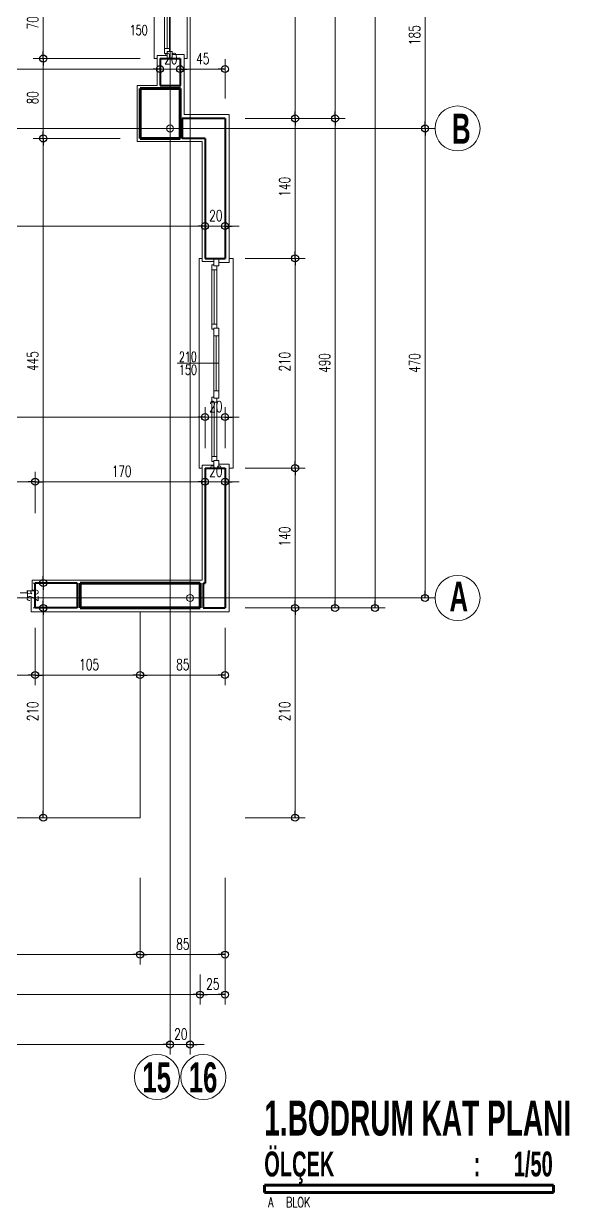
# Model space of a CAD drawing. Header units: millimetres. Extents: x 2016.56 to 2021.8, y 13721.83 to 13722.48.
# Drawn here: x 2017.5196 to 2017.6288, y 13721.9198 to 13722.1568 of the extents above; entities that cross this region are included whole.
import ezdxf

# ---------------------------------------------------------------- set-up
doc = ezdxf.new("R2010")
doc.units = ezdxf.units.MM
doc.linetypes.add('ACAD_ISO04W100', pattern=[30, 24, -3, 0, -3])
doc.layers.get('0').update_dxf_attribs({"lineweight": 20})
for name, color, linetype, lineweight in [('aks', 1, 'Continuous', 9), ('AKS  NO', 5, 'Continuous', 60), ('DH', 7, 'Continuous', 20), ('DIMH', 7, 'Continuous', 20), ('DIMV', 7, 'Continuous', 20), ('DUVAR', 4, 'Continuous', 40), ('DV', 7, 'Continuous', 20), ('kolon', 5, 'Continuous', 60), ('PENCERE', 3, 'Continuous', 13), ('SIVA', 7, 'Continuous', 20), ('TEXT', 7, 'Continuous', 20)]:
    doc.layers.add(name, color=color, linetype=linetype, lineweight=lineweight)
doc.styles.get("Standard").update_dxf_attribs({"font": 'txt.shx', "width": 0.7, "height": 11})
doc.styles.add('style1', font='swisscbo.ttf', dxfattribs={"width": 0.75, "height": 11})

msp = doc.modelspace()

# ---------------------------------------------------------------- linework, layer by layer
at = {"color": 0, "lineweight": -2}
for p, q in [((2017.52351, 13722.14979), (2017.52351, 13722.15119)), ((2017.52351, 13722.14979), (2017.52351, 13722.14839)), ((2017.5469, 13722.14768), (2017.5455, 13722.14768)), ((2017.5469, 13722.14768), (2017.5455, 13722.14768)), ((2017.5509, 13722.14768), (2017.5523, 13722.14768)), ((2017.5509, 13722.14768), (2017.5523, 13722.14768)), ((2017.5599, 13722.14768), (2017.5585, 13722.14768)), ((2017.57392, 13722.13779), (2017.57392, 13722.13919)), ((2017.58192, 13722.13779), (2017.58192, 13722.13919)), ((2017.57392, 13722.13779), (2017.57392, 13722.13639)), ((2017.58192, 13722.13779), (2017.58192, 13722.13639)), ((2017.59992, 13722.13579), (2017.59992, 13722.13719)), ((2017.52351, 13722.13379), (2017.52351, 13722.13519)), ((2017.52351, 13722.13379), (2017.52351, 13722.13239)), ((2017.59992, 13722.13579), (2017.59992, 13722.13439)), ((2017.5559, 13722.11625), (2017.5545, 13722.11625)), ((2017.5559, 13722.11625), (2017.5545, 13722.11625)), ((2017.5599, 13722.11625), (2017.5613, 13722.11625)), ((2017.57392, 13722.10979), (2017.57392, 13722.11119)), ((2017.57392, 13722.10979), (2017.57392, 13722.10839)), ((2017.5559, 13722.07801), (2017.5545, 13722.07801)), ((2017.5559, 13722.07801), (2017.5545, 13722.07801)), ((2017.5599, 13722.07801), (2017.5613, 13722.07801)), ((2017.57392, 13722.06779), (2017.57392, 13722.06919)), ((2017.57392, 13722.06779), (2017.57392, 13722.06639)), ((2017.5219, 13722.06506), (2017.5205, 13722.06506)), ((2017.5219, 13722.06506), (2017.5233, 13722.06506)), ((2017.5559, 13722.06506), (2017.5545, 13722.06506)), ((2017.5559, 13722.06506), (2017.5545, 13722.06506)), ((2017.5599, 13722.06506), (2017.5613, 13722.06506)), ((2017.52351, 13722.04479), (2017.52351, 13722.04619)), ((2017.52351, 13722.04479), (2017.52351, 13722.04339)), ((2017.59992, 13722.04179), (2017.59992, 13722.04319)), ((2017.52351, 13722.03979), (2017.52351, 13722.04119)), ((2017.52351, 13722.03979), (2017.52351, 13722.03839)), ((2017.57392, 13722.03979), (2017.57392, 13722.04119)), ((2017.57392, 13722.03979), (2017.57392, 13722.03839)), ((2017.58192, 13722.03979), (2017.58192, 13722.04119)), ((2017.58992, 13722.03979), (2017.58992, 13722.04119)), ((2017.5219, 13722.02636), (2017.5205, 13722.02636)), ((2017.5219, 13722.02636), (2017.5233, 13722.02636)), ((2017.5429, 13722.02636), (2017.5415, 13722.02636)), ((2017.5429, 13722.02636), (2017.5443, 13722.02636)), ((2017.5599, 13722.02636), (2017.5585, 13722.02636)), ((2017.52351, 13721.99779), (2017.52351, 13721.99919)), ((2017.57392, 13721.99779), (2017.57392, 13721.99919)), ((2017.5429, 13721.97039), (2017.5415, 13721.97039)), ((2017.5429, 13721.97039), (2017.5443, 13721.97039)), ((2017.5599, 13721.97039), (2017.5585, 13721.97039)), ((2017.5549, 13721.96239), (2017.5535, 13721.96239)), ((2017.5549, 13721.96239), (2017.5563, 13721.96239)), ((2017.5599, 13721.96239), (2017.5585, 13721.96239)), ((2017.5489, 13721.95239), (2017.5475, 13721.95239)), ((2017.5489, 13721.95239), (2017.5475, 13721.95239)), ((2017.5529, 13721.95239), (2017.5543, 13721.95239))]:
    msp.add_line(p, q, dxfattribs=at)
for p, q in [((2017.5547, 13722.10979), (2017.5553, 13722.10979)), ((2017.5547, 13722.10979), (2017.5547, 13722.06779)), ((2017.5547, 13722.10979), (2017.5553, 13722.10979)), ((2017.5547, 13722.10979), (2017.5547, 13722.06779)), ((2017.5615, 13722.10979), (2017.5607, 13722.10979)), ((2017.5615, 13722.10979), (2017.5607, 13722.10979)), ((2017.5615, 13722.10979), (2017.5615, 13722.06779)), ((2017.5615, 13722.10979), (2017.5615, 13722.06779)), ((2017.5547, 13722.06779), (2017.5553, 13722.06779)), ((2017.5547, 13722.06779), (2017.5553, 13722.06779)), ((2017.5615, 13722.06779), (2017.5607, 13722.06779)), ((2017.5615, 13722.06779), (2017.5607, 13722.06779)), ((2017.5429, 13722.03899), (2017.5429, 13721.99779)), ((2017.5429, 13722.03899), (2017.5429, 13721.99779)), ((2017.5429, 13721.99779), (2017.4629, 13721.99779)), ((2017.5429, 13721.99779), (2017.4629, 13721.99779))]:
    msp.add_line(p, q)
for centre in [(2017.52351, 13722.14979), (2017.52351, 13722.14979), (2017.5469, 13722.14768), (2017.5469, 13722.14768), (2017.5509, 13722.14768), (2017.5509, 13722.14768), (2017.5599, 13722.14768), (2017.57392, 13722.13779), (2017.57392, 13722.13779), (2017.58192, 13722.13779), (2017.58192, 13722.13779), (2017.59992, 13722.13579), (2017.59992, 13722.13579), (2017.52351, 13722.13379), (2017.52351, 13722.13379), (2017.5559, 13722.11625), (2017.5559, 13722.11625), (2017.5599, 13722.11625), (2017.57392, 13722.10979), (2017.57392, 13722.10979), (2017.5559, 13722.07801), (2017.5559, 13722.07801), (2017.5599, 13722.07801), (2017.57392, 13722.06779), (2017.57392, 13722.06779), (2017.5219, 13722.06506), (2017.5219, 13722.06506), (2017.5559, 13722.06506), (2017.5559, 13722.06506), (2017.5599, 13722.06506), (2017.52351, 13722.04479), (2017.52351, 13722.04479), (2017.59992, 13722.04179), (2017.52351, 13722.03979), (2017.52351, 13722.03979), (2017.57392, 13722.03979), (2017.57392, 13722.03979), (2017.58192, 13722.03979), (2017.58992, 13722.03979), (2017.5219, 13722.02636), (2017.5219, 13722.02636), (2017.5429, 13722.02636), (2017.5429, 13722.02636), (2017.5599, 13722.02636), (2017.52351, 13721.99779), (2017.57392, 13721.99779), (2017.5429, 13721.97039), (2017.5429, 13721.97039), (2017.5599, 13721.97039), (2017.5549, 13721.96239), (2017.5549, 13721.96239), (2017.5599, 13721.96239), (2017.5489, 13721.95239), (2017.5489, 13721.95239), (2017.5529, 13721.95239)]:
    msp.add_circle(centre, 0.0007, dxfattribs=at)
for centre in [(2017.60642, 13722.13579), (2017.60642, 13722.13579), (2017.60642, 13722.04179), (2017.60642, 13722.04179), (2017.54627, 13721.94589), (2017.54627, 13721.94589), (2017.55555, 13721.94589), (2017.55555, 13721.94589)]:
    msp.add_circle(centre, 0.0045)
at = {"layer": 'aks', "linetype": 'ACAD_ISO04W100', "ltscale": 2}
for p, q in [((2017.5489, 13722.40645), (2017.5489, 13721.95239)), ((2017.5489, 13722.40645), (2017.5489, 13721.95239)), ((2017.5529, 13722.40645), (2017.5529, 13721.95239)), ((2017.5529, 13722.40645), (2017.5529, 13721.95239)), ((2017.13588, 13722.13579), (2017.59992, 13722.13579)), ((2017.13588, 13722.04179), (2017.59992, 13722.04179))]:
    msp.add_line(p, q, dxfattribs=at)
at = {"layer": 'aks'}
for centre in [(2017.5489, 13722.13579), (2017.5489, 13722.13579), (2017.5529, 13722.04179), (2017.5529, 13722.04179)]:
    msp.add_circle(centre, 0.0007, dxfattribs=at)
at = {"layer": 'AKS  NO'}
for p, q in [((2017.56776, 13721.92422), (2017.62559, 13721.92422)), ((2017.56776, 13721.92275), (2017.56776, 13721.92422)), ((2017.62559, 13721.92422), (2017.62559, 13721.92275)), ((2017.62559, 13721.92275), (2017.56776, 13721.92275))]:
    msp.add_line(p, q, dxfattribs=at)
at = {"layer": 'DH', "lineweight": 20}
for p, q in [((2017.5469, 13722.14839), (2017.5469, 13722.14968)), ((2017.5469, 13722.14839), (2017.5469, 13722.14968)), ((2017.5509, 13722.14179), (2017.5509, 13722.14968)), ((2017.5509, 13722.14179), (2017.5509, 13722.14968)), ((2017.5599, 13722.14179), (2017.5599, 13722.14968)), ((2017.5559, 13722.11821), (2017.5559, 13722.11425)), ((2017.5559, 13722.11821), (2017.5559, 13722.11425)), ((2017.5599, 13722.11821), (2017.5599, 13722.11425)), ((2017.5559, 13722.07179), (2017.5559, 13722.08001)), ((2017.5559, 13722.07179), (2017.5559, 13722.08001)), ((2017.5599, 13722.07179), (2017.5599, 13722.08001)), ((2017.5219, 13722.05879), (2017.5219, 13722.06706)), ((2017.5219, 13722.05879), (2017.5219, 13722.06706)), ((2017.5559, 13722.06194), (2017.5559, 13722.06706)), ((2017.5559, 13722.06194), (2017.5559, 13722.06706)), ((2017.5599, 13722.06194), (2017.5599, 13722.06706)), ((2017.5219, 13722.03579), (2017.5219, 13722.02436)), ((2017.5219, 13722.03579), (2017.5219, 13722.02436)), ((2017.5599, 13722.03579), (2017.5599, 13722.02436)), ((2017.5429, 13722.02735), (2017.5429, 13722.02436)), ((2017.5429, 13722.02735), (2017.5429, 13722.02436)), ((2017.5549, 13721.96639), (2017.5549, 13721.96039))]:
    msp.add_line(p, q, dxfattribs=at)
at = {"layer": 'DH'}
for p, q in [((2017.5455, 13722.14768), (2017.4803, 13722.14768)), ((2017.5455, 13722.14768), (2017.5441, 13722.14768)), ((2017.5509, 13722.14768), (2017.5469, 13722.14768)), ((2017.5585, 13722.14768), (2017.5523, 13722.14768)), ((2017.5523, 13722.14768), (2017.5537, 13722.14768)), ((2017.5545, 13722.11625), (2017.4703, 13722.11625)), ((2017.5545, 13722.11625), (2017.5531, 13722.11625)), ((2017.5599, 13722.11625), (2017.5559, 13722.11625)), ((2017.5613, 13722.11625), (2017.5627, 13722.11625)), ((2017.5545, 13722.07801), (2017.4703, 13722.07801)), ((2017.5545, 13722.07801), (2017.5531, 13722.07801)), ((2017.5599, 13722.07801), (2017.5559, 13722.07801)), ((2017.5613, 13722.07801), (2017.5627, 13722.07801)), ((2017.5205, 13722.06506), (2017.4753, 13722.06506)), ((2017.5545, 13722.06506), (2017.5233, 13722.06506)), ((2017.5545, 13722.06506), (2017.5531, 13722.06506)), ((2017.5599, 13722.06506), (2017.5559, 13722.06506)), ((2017.5613, 13722.06506), (2017.5627, 13722.06506)), ((2017.5205, 13722.02636), (2017.4753, 13722.02636)), ((2017.5415, 13722.02636), (2017.5233, 13722.02636)), ((2017.5585, 13722.02636), (2017.5443, 13722.02636)), ((2017.1823, 13721.96239), (2017.5535, 13721.96239))]:
    msp.add_line(p, q, dxfattribs=at)
at = {"layer": 'DIMH', "lineweight": 20}
for p, q in [((2017.5429, 13721.98579), (2017.5429, 13721.96839)), ((2017.5429, 13721.98579), (2017.5429, 13721.96839)), ((2017.5599, 13721.98579), (2017.5599, 13721.96839)), ((2017.5599, 13721.97309), (2017.5599, 13721.96039)), ((2017.5549, 13721.96639), (2017.5549, 13721.96039)), ((2017.5489, 13721.9539), (2017.5489, 13721.95039)), ((2017.5489, 13721.9539), (2017.5489, 13721.95039)), ((2017.5529, 13721.95478), (2017.5529, 13721.95039))]:
    msp.add_line(p, q, dxfattribs=at)
at = {"layer": 'DIMH'}
for p, q in [((2017.4643, 13721.97039), (2017.5415, 13721.97039)), ((2017.5443, 13721.97039), (2017.5585, 13721.97039)), ((2017.5585, 13721.96239), (2017.5563, 13721.96239)), ((2017.4803, 13721.95239), (2017.5475, 13721.95239)), ((2017.5475, 13721.95239), (2017.5461, 13721.95239)), ((2017.5489, 13721.95239), (2017.5529, 13721.95239)), ((2017.5543, 13721.95239), (2017.5557, 13721.95239))]:
    msp.add_line(p, q, dxfattribs=at)
at = {"layer": 'DIMV'}
for p, q in [((2017.58992, 13722.33639), (2017.58992, 13722.04119)), ((2017.57392, 13722.18339), (2017.57392, 13722.13919)), ((2017.58192, 13722.18339), (2017.58192, 13722.13919)), ((2017.59992, 13722.17139), (2017.59992, 13722.13719)), ((2017.57392, 13722.13639), (2017.57392, 13722.11119)), ((2017.58192, 13722.13639), (2017.58192, 13722.04119)), ((2017.59992, 13722.13439), (2017.59992, 13722.04319)), ((2017.57392, 13722.10839), (2017.57392, 13722.06919)), ((2017.57392, 13722.06639), (2017.57392, 13722.04119)), ((2017.57392, 13722.03839), (2017.57392, 13721.99919))]:
    msp.add_line(p, q, dxfattribs=at)
at = {"layer": 'DIMV', "lineweight": 20}
for p, q in [((2017.5639, 13722.13779), (2017.57592, 13722.13779)), ((2017.5639, 13722.13779), (2017.57592, 13722.13779)), ((2017.5719, 13722.13779), (2017.58392, 13722.13779)), ((2017.5719, 13722.13779), (2017.58392, 13722.13779)), ((2017.5986, 13722.13579), (2017.60192, 13722.13579)), ((2017.5986, 13722.13579), (2017.60192, 13722.13579)), ((2017.5639, 13722.10979), (2017.57592, 13722.10979)), ((2017.5639, 13722.10979), (2017.57592, 13722.10979)), ((2017.5639, 13722.06779), (2017.57592, 13722.06779)), ((2017.5639, 13722.06779), (2017.57592, 13722.06779)), ((2017.59896, 13722.04179), (2017.60192, 13722.04179)), ((2017.5639, 13722.03979), (2017.57592, 13722.03979)), ((2017.5639, 13722.03979), (2017.57592, 13722.03979)), ((2017.57079, 13722.03979), (2017.59192, 13722.03979)), ((2017.5719, 13722.03979), (2017.58392, 13722.03979)), ((2017.5639, 13721.99779), (2017.57592, 13721.99779))]:
    msp.add_line(p, q, dxfattribs=at)
at = {"layer": 'DUVAR'}
for p, q in [((2017.5469, 13722.14979), (2017.5469, 13722.14439)), ((2017.5469, 13722.14979), (2017.5509, 13722.14979)), ((2017.5469, 13722.14979), (2017.5469, 13722.14439)), ((2017.5469, 13722.14979), (2017.5509, 13722.14979)), ((2017.5509, 13722.14979), (2017.5509, 13722.14439)), ((2017.5469, 13722.14439), (2017.5509, 13722.14439)), ((2017.5469, 13722.14439), (2017.5509, 13722.14439)), ((2017.5599, 13722.13779), (2017.5513, 13722.13779)), ((2017.5513, 13722.13779), (2017.5513, 13722.13379)), ((2017.5599, 13722.13779), (2017.5513, 13722.13779)), ((2017.5599, 13722.13779), (2017.5599, 13722.10979)), ((2017.5599, 13722.13779), (2017.5599, 13722.10979)), ((2017.5559, 13722.13379), (2017.5513, 13722.13379)), ((2017.5559, 13722.13379), (2017.5513, 13722.13379)), ((2017.5559, 13722.13379), (2017.5559, 13722.10979)), ((2017.5559, 13722.13379), (2017.5559, 13722.10979)), ((2017.5559, 13722.10979), (2017.5599, 13722.10979)), ((2017.5559, 13722.10979), (2017.5599, 13722.10979)), ((2017.5559, 13722.06779), (2017.5599, 13722.06779)), ((2017.5559, 13722.06779), (2017.5559, 13722.04479)), ((2017.5559, 13722.06779), (2017.5599, 13722.06779)), ((2017.5559, 13722.06779), (2017.5559, 13722.04479)), ((2017.5599, 13722.06779), (2017.5599, 13722.06179)), ((2017.5599, 13722.06779), (2017.5599, 13722.06179)), ((2017.5599, 13722.06179), (2017.5599, 13722.03979)), ((2017.5599, 13722.06179), (2017.5599, 13722.03979)), ((2017.5219, 13722.03979), (2017.5219, 13722.04479)), ((2017.5303, 13722.04479), (2017.5219, 13722.04479)), ((2017.5219, 13722.03979), (2017.5219, 13722.04479)), ((2017.5303, 13722.04479), (2017.5219, 13722.04479)), ((2017.5303, 13722.04479), (2017.5303, 13722.03979)), ((2017.5303, 13722.04479), (2017.5303, 13722.03979)), ((2017.5555, 13722.04479), (2017.5555, 13722.03979)), ((2017.5555, 13722.04479), (2017.5559, 13722.04479)), ((2017.5555, 13722.04479), (2017.5559, 13722.04479)), ((2017.5555, 13722.04479), (2017.5555, 13722.03979)), ((2017.5303, 13722.03979), (2017.5219, 13722.03979)), ((2017.5303, 13722.03979), (2017.5219, 13722.03979)), ((2017.5555, 13722.03979), (2017.5599, 13722.03979)), ((2017.5555, 13722.03979), (2017.5599, 13722.03979))]:
    msp.add_line(p, q, dxfattribs=at)
at = {"layer": 'DV'}
for p, q in [((2017.52351, 13722.16239), (2017.52351, 13722.15119)), ((2017.52351, 13722.14839), (2017.52351, 13722.13519)), ((2017.52351, 13722.13239), (2017.52351, 13722.04619)), ((2017.52351, 13722.04339), (2017.52351, 13722.04119)), ((2017.52351, 13722.03839), (2017.52351, 13721.99919))]:
    msp.add_line(p, q, dxfattribs=at)
at = {"layer": 'DV', "lineweight": 20}
for p, q in [((2017.5429, 13722.14979), (2017.52151, 13722.14979)), ((2017.5429, 13722.14979), (2017.52151, 13722.14979)), ((2017.5389, 13722.13379), (2017.52151, 13722.13379)), ((2017.5389, 13722.13379), (2017.52151, 13722.13379)), ((2017.52412, 13722.04479), (2017.52151, 13722.04479)), ((2017.52412, 13722.04479), (2017.52151, 13722.04479)), ((2017.5255, 13722.03979), (2017.52151, 13722.03979)), ((2017.5255, 13722.03979), (2017.52151, 13722.03979)), ((2017.52319, 13721.99779), (2017.52151, 13721.99779))]:
    msp.add_line(p, q, dxfattribs=at)
at = {"layer": 'kolon'}
for p, q in [((2017.5509, 13722.14379), (2017.5429, 13722.14379)), ((2017.5429, 13722.14379), (2017.5429, 13722.13379)), ((2017.5509, 13722.14379), (2017.5429, 13722.14379)), ((2017.5429, 13722.14379), (2017.5429, 13722.13379)), ((2017.5509, 13722.13379), (2017.5509, 13722.14379)), ((2017.5509, 13722.13379), (2017.5509, 13722.14379)), ((2017.5429, 13722.13379), (2017.5509, 13722.13379)), ((2017.5429, 13722.13379), (2017.5509, 13722.13379)), ((2017.5549, 13722.04479), (2017.5309, 13722.04479)), ((2017.5309, 13722.04479), (2017.5309, 13722.03979)), ((2017.5549, 13722.04479), (2017.5309, 13722.04479)), ((2017.5309, 13722.04479), (2017.5309, 13722.03979)), ((2017.5549, 13722.03979), (2017.5549, 13722.04479)), ((2017.5549, 13722.03979), (2017.5549, 13722.04479)), ((2017.5309, 13722.03979), (2017.5549, 13722.03979)), ((2017.5309, 13722.03979), (2017.5549, 13722.03979))]:
    msp.add_line(p, q, dxfattribs=at)
at = {"layer": 'PENCERE'}
for p, q in [((2017.5478, 13722.15079), (2017.5478, 13722.16279)), ((2017.5478, 13722.15079), (2017.5478, 13722.16279)), ((2017.5488, 13722.15119), (2017.5488, 13722.16239)), ((2017.5488, 13722.15119), (2017.5488, 13722.16239)), ((2017.5483, 13722.15179), (2017.5483, 13722.16179)), ((2017.5483, 13722.15179), (2017.5483, 13722.16179)), ((2017.5478, 13722.15179), (2017.5488, 13722.15179)), ((2017.5478, 13722.15179), (2017.5488, 13722.15179)), ((2017.5478, 13722.15079), (2017.5483, 13722.15079)), ((2017.5478, 13722.15079), (2017.5483, 13722.15079)), ((2017.5483, 13722.15119), (2017.5493, 13722.15119)), ((2017.5483, 13722.14979), (2017.5483, 13722.15119)), ((2017.5483, 13722.15119), (2017.5493, 13722.15119)), ((2017.5483, 13722.14979), (2017.5483, 13722.15119)), ((2017.5493, 13722.14979), (2017.5493, 13722.15119)), ((2017.5493, 13722.14979), (2017.5493, 13722.15119)), ((2017.55725, 13722.10849), (2017.55765, 13722.10849)), ((2017.55725, 13722.10849), (2017.55725, 13722.10749)), ((2017.55725, 13722.10849), (2017.55765, 13722.10849)), ((2017.55725, 13722.10849), (2017.55725, 13722.10749)), ((2017.55765, 13722.10829), (2017.55765, 13722.10979)), ((2017.55765, 13722.10829), (2017.55765, 13722.10979)), ((2017.55865, 13722.10829), (2017.55765, 13722.10829)), ((2017.55865, 13722.10829), (2017.55765, 13722.10829)), ((2017.55825, 13722.10749), (2017.55825, 13722.10829)), ((2017.55825, 13722.10749), (2017.55825, 13722.10829)), ((2017.55865, 13722.10979), (2017.55865, 13722.10829)), ((2017.55865, 13722.10979), (2017.55865, 13722.10829)), ((2017.55725, 13722.10749), (2017.55825, 13722.10749)), ((2017.55725, 13722.09659), (2017.55725, 13722.10749)), ((2017.55725, 13722.10749), (2017.55825, 13722.10749)), ((2017.55725, 13722.09659), (2017.55725, 13722.10749)), ((2017.55775, 13722.10749), (2017.55775, 13722.09659)), ((2017.55775, 13722.10749), (2017.55775, 13722.09659)), ((2017.55825, 13722.10749), (2017.55825, 13722.09659)), ((2017.55825, 13722.10749), (2017.55825, 13722.09659)), ((2017.55725, 13722.09559), (2017.55725, 13722.09659)), ((2017.55725, 13722.09659), (2017.55825, 13722.09659)), ((2017.55725, 13722.09559), (2017.55725, 13722.09659)), ((2017.55725, 13722.09659), (2017.55825, 13722.09659)), ((2017.55825, 13722.09659), (2017.55825, 13722.09579)), ((2017.55825, 13722.09659), (2017.55825, 13722.09579)), ((2017.55725, 13722.09559), (2017.55765, 13722.09559)), ((2017.55725, 13722.09559), (2017.55765, 13722.09559)), ((2017.55865, 13722.09579), (2017.55765, 13722.09579)), ((2017.55765, 13722.09579), (2017.55765, 13722.09429)), ((2017.55865, 13722.09579), (2017.55765, 13722.09579)), ((2017.55765, 13722.09579), (2017.55765, 13722.09429)), ((2017.55865, 13722.09429), (2017.55765, 13722.09429)), ((2017.55765, 13722.08879), (2017.55765, 13722.09429)), ((2017.55865, 13722.09429), (2017.55765, 13722.09429)), ((2017.55765, 13722.08879), (2017.55765, 13722.09429)), ((2017.55815, 13722.08879), (2017.55815, 13722.09429)), ((2017.55815, 13722.08879), (2017.55815, 13722.09429)), ((2017.55865, 13722.09429), (2017.55865, 13722.09579)), ((2017.55865, 13722.09429), (2017.55865, 13722.09579)), ((2017.55865, 13722.08879), (2017.55865, 13722.09429)), ((2017.55865, 13722.08879), (2017.55865, 13722.09429)), ((2017.55765, 13722.08879), (2017.55765, 13722.08329)), ((2017.55765, 13722.08879), (2017.55765, 13722.08329)), ((2017.55815, 13722.08879), (2017.55815, 13722.08329)), ((2017.55815, 13722.08879), (2017.55815, 13722.08329)), ((2017.55865, 13722.08879), (2017.55865, 13722.08329)), ((2017.55865, 13722.08879), (2017.55865, 13722.08329)), ((2017.55725, 13722.08199), (2017.55765, 13722.08199)), ((2017.55725, 13722.08199), (2017.55725, 13722.08099)), ((2017.55725, 13722.08199), (2017.55765, 13722.08199)), ((2017.55725, 13722.08199), (2017.55725, 13722.08099)), ((2017.55765, 13722.08179), (2017.55765, 13722.08329)), ((2017.55865, 13722.08329), (2017.55765, 13722.08329)), ((2017.55765, 13722.08179), (2017.55765, 13722.08329)), ((2017.55865, 13722.08329), (2017.55765, 13722.08329)), ((2017.55865, 13722.08179), (2017.55765, 13722.08179)), ((2017.55865, 13722.08179), (2017.55765, 13722.08179)), ((2017.55825, 13722.08099), (2017.55825, 13722.08179)), ((2017.55825, 13722.08099), (2017.55825, 13722.08179)), ((2017.55865, 13722.08329), (2017.55865, 13722.08179)), ((2017.55865, 13722.08329), (2017.55865, 13722.08179)), ((2017.55725, 13722.08099), (2017.55725, 13722.07009)), ((2017.55725, 13722.08099), (2017.55825, 13722.08099)), ((2017.55725, 13722.08099), (2017.55725, 13722.07009)), ((2017.55725, 13722.08099), (2017.55825, 13722.08099)), ((2017.55775, 13722.07009), (2017.55775, 13722.08099)), ((2017.55775, 13722.07009), (2017.55775, 13722.08099)), ((2017.55825, 13722.07009), (2017.55825, 13722.08099)), ((2017.55825, 13722.07009), (2017.55825, 13722.08099)), ((2017.55725, 13722.06909), (2017.55725, 13722.07009)), ((2017.55725, 13722.07009), (2017.55825, 13722.07009)), ((2017.55725, 13722.06909), (2017.55725, 13722.07009)), ((2017.55725, 13722.07009), (2017.55825, 13722.07009)), ((2017.55825, 13722.07009), (2017.55825, 13722.06929)), ((2017.55825, 13722.07009), (2017.55825, 13722.06929)), ((2017.55725, 13722.06909), (2017.55765, 13722.06909)), ((2017.55725, 13722.06909), (2017.55765, 13722.06909)), ((2017.55765, 13722.06929), (2017.55765, 13722.06779)), ((2017.55865, 13722.06929), (2017.55765, 13722.06929)), ((2017.55765, 13722.06929), (2017.55765, 13722.06779)), ((2017.55865, 13722.06929), (2017.55765, 13722.06929)), ((2017.55865, 13722.06779), (2017.55865, 13722.06929)), ((2017.55865, 13722.06779), (2017.55865, 13722.06929)), ((2017.5204, 13722.04279), (2017.5189, 13722.04279)), ((2017.5204, 13722.04279), (2017.5189, 13722.04279)), ((2017.5204, 13722.04179), (2017.5189, 13722.04179)), ((2017.5204, 13722.04179), (2017.5189, 13722.04179)), ((2017.5219, 13722.04319), (2017.5204, 13722.04319)), ((2017.5204, 13722.04319), (2017.5204, 13722.04179)), ((2017.5219, 13722.04319), (2017.5204, 13722.04319)), ((2017.5204, 13722.04319), (2017.5204, 13722.04179)), ((2017.5204, 13722.04279), (2017.5204, 13722.04179)), ((2017.5204, 13722.04279), (2017.5204, 13722.04179)), ((2017.5204, 13722.04179), (2017.5219, 13722.04179)), ((2017.5204, 13722.04179), (2017.5219, 13722.04179))]:
    msp.add_line(p, q, dxfattribs=at)
at = {"layer": 'SIVA'}
for p, q in [((2017.5457, 13722.14978), (2017.5457, 13722.16378)), ((2017.5523, 13722.14978), (2017.5523, 13722.16378)), ((2017.5463, 13722.14439), (2017.5463, 13722.15039)), ((2017.5463, 13722.15039), (2017.5483, 13722.15039)), ((2017.5517, 13722.15059), (2017.5493, 13722.15059)), ((2017.5517, 13722.14459), (2017.5517, 13722.15059)), ((2017.5463, 13722.14978), (2017.5457, 13722.14978)), ((2017.5517, 13722.14978), (2017.5523, 13722.14978)), ((2017.5423, 13722.13319), (2017.5423, 13722.14439)), ((2017.5423, 13722.14439), (2017.5463, 13722.14439)), ((2017.5517, 13722.14459), (2017.5517, 13722.13859)), ((2017.5607, 13722.13859), (2017.5517, 13722.13859)), ((2017.5607, 13722.10899), (2017.5607, 13722.13859)), ((2017.5553, 13722.13319), (2017.5423, 13722.13319)), ((2017.5553, 13722.10919), (2017.5553, 13722.13319)), ((2017.55765, 13722.10919), (2017.5553, 13722.10919)), ((2017.55865, 13722.10899), (2017.5607, 13722.10899)), ((2017.5553, 13722.06839), (2017.55765, 13722.06839)), ((2017.5553, 13722.04539), (2017.5553, 13722.06839)), ((2017.5607, 13722.06859), (2017.55865, 13722.06859)), ((2017.5607, 13722.03899), (2017.5607, 13722.06859)), ((2017.5553, 13722.04539), (2017.5213, 13722.04539)), ((2017.5213, 13722.04539), (2017.5213, 13722.04319)), ((2017.5211, 13722.04179), (2017.5211, 13722.03899)), ((2017.5211, 13722.03899), (2017.5607, 13722.03899))]:
    msp.add_line(p, q, dxfattribs=at)
at = {"layer": 'TEXT'}
msp.add_line((2017.5503, 13722.08879), (2017.55865, 13722.08879), dxfattribs=at)

# ---------------------------------------------------------------- texts
at = {"layer": 'AKS  NO', "style": 'style1'}
for s, height, width, p in [('B', 0.006, 0.75, (2017.60531, 13722.13274)), ('A', 0.006, 0.75, (2017.6048, 13722.03909)), ('16', 0.006, 0.75, (2017.55263, 13721.94281)), ('15', 0.006, 0.75, (2017.54335, 13721.94281)), ('1.BODRUM KAT PLANI', 0.007, 0.7, (2017.56774, 13721.93417)), ('ÖLÇEK                         :      1/50', 0.005, 0.7, (2017.56774, 13721.92597))]:
    msp.add_text(s, height=height, dxfattribs=dict(at, width=width)).set_placement(p)
at = {"layer": 'DH', "width": 0.7}
for s, p in [('20', (2017.54774, 13722.14868)), ('45', (2017.55411, 13722.14868)), ('20', (2017.55674, 13722.11725)), ('20', (2017.55674, 13722.07901)), ('170', (2017.53723, 13722.06606)), ('20', (2017.55674, 13722.06606)), ('105', (2017.53073, 13722.02736)), ('85', (2017.55011, 13722.02736))]:
    msp.add_text(s, height=0.0022, dxfattribs=at).set_placement(p)
at = {"layer": 'DIMH', "width": 0.7}
for s, p in [('85', (2017.55011, 13721.97139)), ('25', (2017.55611, 13721.96339)), ('20', (2017.54974, 13721.95339))]:
    msp.add_text(s, height=0.0022, dxfattribs=at).set_placement(p)
at = {"layer": 'DIMV', "width": 0.7}
for s, p in [('185', (2017.59892, 13722.15249)), ('140', (2017.57292, 13722.12212)), ('210', (2017.57292, 13722.08712)), ('490', (2017.58092, 13722.08686)), ('470', (2017.59892, 13722.08686)), ('140', (2017.57292, 13722.05212)), ('210', (2017.57292, 13722.01712))]:
    msp.add_text(s, height=0.0022, rotation=90, dxfattribs=at).set_placement(p)
at = {"layer": 'DV', "width": 0.7}
for s, p in [('70', (2017.52251, 13722.15563)), ('80', (2017.52251, 13722.14063)), ('445', (2017.52251, 13722.08724)), ('25', (2017.52251, 13722.04101)), ('210', (2017.52251, 13722.01712))]:
    msp.add_text(s, height=0.0022, rotation=90, dxfattribs=at).set_placement(p)
at = {"layer": 'TEXT', "width": 0.7}
for s, p in [('150', (2017.54083, 13722.15448)), ('210', (2017.55065, 13722.08907)), ('150', (2017.55067, 13722.08648)), ('A  BLOK', (2017.56852, 13721.9198))]:
    msp.add_text(s, height=0.002, dxfattribs=at).set_placement(p)

doc.saveas('drawing.dxf')
